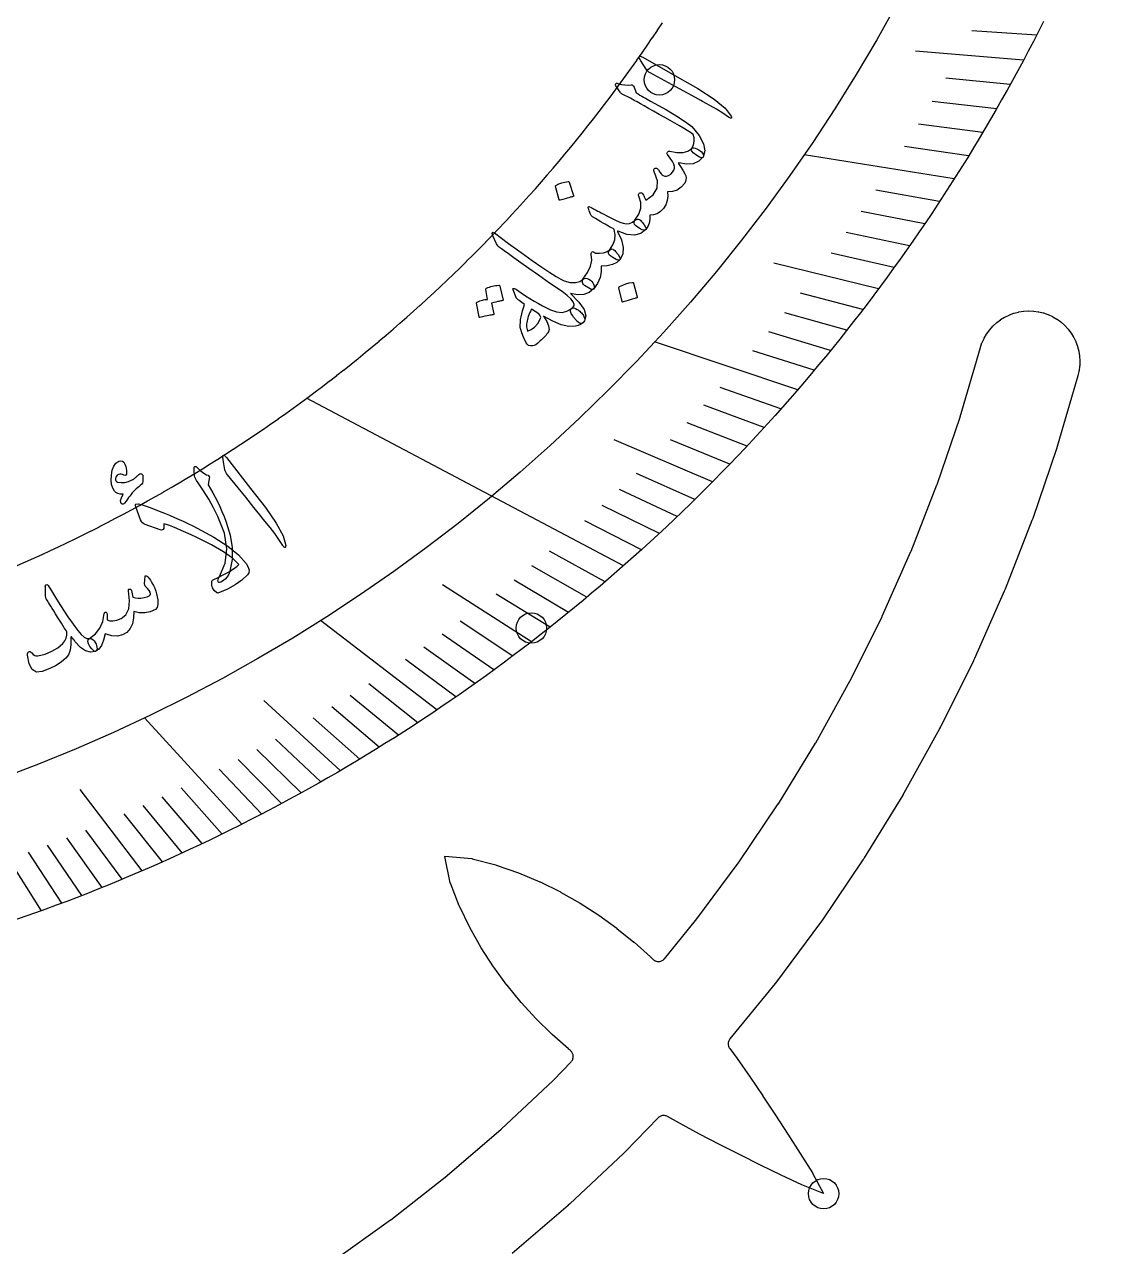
# Model space of a CAD drawing. Header units: millimetres. Extents: x -82 to 82, y -82 to 82.
# Drawn here: x 19.46 to 54.32, y -42.68 to -3.01 of the extents above; entities that cross this region are included whole.
import ezdxf

# ---------------------------------------------------------------- set-up
doc = ezdxf.new("R2010")
doc.units = ezdxf.units.MM
for name, color, linetype in [('CUT_INNER', 6, 'Continuous'), ('ENGRAVE', 7, 'Continuous'), ('ENGRAVE_FINE', 8, 'Continuous'), ('TEXT', 5, 'Continuous')]:
    doc.layers.add(name, color=color, linetype=linetype)

msp = doc.modelspace()

# ---------------------------------------------------------------- linework, layer by layer
at = {"layer": 'CUT_INNER'}
for points in [[(52.538, -2.9125), (52.3747, -3.2344), (52.2095, -3.5552), (52.0423, -3.8751), (51.8732, -4.1939), (51.7021, -4.5117), (51.529, -4.8284), (51.354, -5.144), (51.1771, -5.4586), (50.9983, -5.772), (50.8175, -6.0844), (50.6348, -6.3957), (50.4502, -6.7058), (50.2638, -7.0148), (50.0754, -7.3226), (49.8851, -7.6293), (49.693, -7.9348), (49.499, -8.2391), (49.3031, -8.5422), (49.1054, -8.8441), (48.9058, -9.1448), (48.7044, -9.4443), (48.5011, -9.7425), (48.296, -10.0395), (48.0891, -10.3352), (47.8804, -10.6296), (47.6699, -10.9228), (47.4576, -11.2146), (47.2435, -11.5052), (47.0276, -11.7944), (46.81, -12.0823), (46.5906, -12.3688), (46.3694, -12.654), (46.1465, -12.9379), (45.9218, -13.2203), (45.6955, -13.5014), (45.4674, -13.7811), (45.2376, -14.0594), (45.0061, -14.3362), (44.7729, -14.6117), (44.538, -14.8857), (44.3014, -15.1582), (44.0632, -15.4293), (43.8233, -15.699), (43.5817, -15.9671), (43.3386, -16.2338), (43.0938, -16.499), (42.8473, -16.7626), (42.5993, -17.0248), (42.3496, -17.2854), (42.0984, -17.5445), (41.8455, -17.802), (41.5911, -18.058), (41.3351, -18.3124), (41.0776, -18.5653), (40.8185, -18.8165), (40.5579, -19.0662), (40.2958, -19.3142), (40.0321, -19.5607), (39.767, -19.8055), (39.5003, -20.0487), (39.2321, -20.2902), (38.9625, -20.5301), (38.6914, -20.7684), (38.4189, -21.0049), (38.1449, -21.2398), (37.8694, -21.4731), (37.5926, -21.7046), (37.3143, -21.9344), (37.0346, -22.1625), (36.7536, -22.3889), (36.4711, -22.6135), (36.1873, -22.8364), (35.9021, -23.0576), (35.6155, -23.277), (35.3276, -23.4947), (35.0384, -23.7105), (34.7479, -23.9246), (34.4561, -24.137), (34.1629, -24.3475), (33.8685, -24.5562), (33.5728, -24.7631), (33.2758, -24.9682), (32.9776, -25.1715), (32.6781, -25.3729), (32.3775, -25.5725), (32.0755, -25.7702), (31.7724, -25.9661), (31.4681, -26.1601), (31.1626, -26.3523), (30.8559, -26.5425), (30.5481, -26.7309), (30.2391, -26.9174), (29.929, -27.102), (29.6178, -27.2847), (29.3054, -27.4655), (28.9919, -27.6443), (28.6774, -27.8213), (28.3617, -27.9963), (28.045, -28.1693), (27.7273, -28.3404), (27.4085, -28.5096), (27.0886, -28.6768), (26.7678, -28.842), (26.4459, -29.0053), (26.123, -29.1665), (25.7992, -29.3258), (25.4744, -29.4831), (25.1486, -29.6384), (24.8219, -29.7918), (24.4942, -29.9431), (24.1657, -30.0923), (23.8362, -30.2396), (23.5058, -30.3849), (23.1745, -30.5281), (22.8424, -30.6692), (22.5094, -30.8084), (22.1755, -30.9455), (21.8408, -31.0805), (21.5053, -31.2135), (21.169, -31.3444), (20.8319, -31.4733), (20.494, -31.6001), (20.1553, -31.7248), (19.8159, -31.8474), (19.4757, -31.968), (19.1348, -32.0864)], [(19.2276, -20.5713), (19.4965, -20.4532), (19.4979, -20.4525), (19.766, -20.3327), (19.7674, -20.3321), (20.0348, -20.2106), (20.0361, -20.21), (20.3028, -20.0868), (20.3042, -20.0862), (20.57, -19.9614), (20.5714, -19.9608), (20.8365, -19.8344), (20.8379, -19.8337), (21.1022, -19.7057), (21.1036, -19.7051), (21.3671, -19.5754), (21.3685, -19.5748), (21.6312, -19.4435), (21.6326, -19.4428), (21.8945, -19.31), (21.8959, -19.3093), (22.157, -19.1748), (22.1583, -19.1741), (22.4186, -19.0381), (22.42, -19.0374), (22.6794, -18.8997), (22.6807, -18.899), (22.9393, -18.7598), (22.9407, -18.759), (23.1984, -18.6182), (23.1997, -18.6175), (23.4566, -18.4751), (23.4579, -18.4743), (23.7139, -18.3304), (23.7152, -18.3296), (23.9703, -18.1841), (23.9716, -18.1833), (24.2258, -18.0362), (24.2271, -18.0354), (24.4804, -17.8868), (24.4817, -17.886), (24.7341, -17.7358), (24.7354, -17.735), (24.9868, -17.5833), (24.9882, -17.5825), (25.2386, -17.4292), (25.24, -17.4284), (25.4895, -17.2735), (25.4908, -17.2727), (25.7394, -17.1164), (25.7407, -17.1155), (25.9883, -16.9577), (25.9896, -16.9568), (26.2363, -16.7974), (26.2376, -16.7966), (26.4832, -16.6357), (26.4845, -16.6349), (26.7292, -16.4724), (26.7305, -16.4716), (26.9742, -16.3077), (26.9754, -16.3068), (27.2181, -16.1414), (27.2194, -16.1406), (27.461, -15.9737), (27.4623, -15.9728), (27.7029, -15.8044), (27.7042, -15.8035), (27.9438, -15.6337), (27.945, -15.6328), (28.1836, -15.4615), (28.1848, -15.4606), (28.4223, -15.2878), (28.4235, -15.2869), (28.6599, -15.1127), (28.6612, -15.1118), (28.8965, -14.9361), (28.8978, -14.9352), (29.132, -14.7581), (29.1332, -14.7572), (29.3664, -14.5786), (29.3676, -14.5777), (29.5997, -14.3977), (29.6009, -14.3968), (29.8319, -14.2154), (29.8331, -14.2144), (30.0629, -14.0316), (30.0641, -14.0307), (30.2928, -13.8465), (30.294, -13.8455), (30.5216, -13.6599), (30.5228, -13.6589), (30.7493, -13.4719), (30.7504, -13.4709), (30.9757, -13.2825), (30.9769, -13.2816), (31.201, -13.0918), (31.2022, -13.0908), (31.4252, -12.8996), (31.4263, -12.8986), (31.6481, -12.7061), (31.6493, -12.7051), (31.8699, -12.5113), (31.871, -12.5103), (32.0904, -12.315), (32.0916, -12.314), (32.3098, -12.1175), (32.3109, -12.1164), (32.5279, -11.9185), (32.529, -11.9175), (32.7448, -11.7183), (32.746, -11.7172), (32.9605, -11.5167), (32.9616, -11.5157), (33.1749, -11.3138), (33.176, -11.3127), (33.3881, -11.1096), (33.3892, -11.1085), (33.6001, -10.9041), (33.6011, -10.903), (33.8107, -10.6973), (33.8118, -10.6962), (34.0201, -10.4892), (34.0212, -10.4881), (34.2282, -10.2798), (34.2293, -10.2787), (34.435, -10.0691), (34.4361, -10.068), (34.6406, -9.8572), (34.6416, -9.8561), (34.8448, -9.644), (34.8458, -9.6429), (35.0477, -9.4296), (35.0487, -9.4285), (35.2493, -9.2139), (35.2503, -9.2128), (35.4495, -8.997), (35.4506, -8.9959), (35.6485, -8.7789), (35.6495, -8.7778), (35.8461, -8.5595), (35.8471, -8.5584), (36.0423, -8.339), (36.0433, -8.3378), (36.2372, -8.1172), (36.2382, -8.1161), (36.4307, -7.8943), (36.4317, -7.8931), (36.6228, -7.6702), (36.6238, -7.669), (36.8136, -7.4449), (36.8146, -7.4437), (37.003, -7.2184), (37.0039, -7.2172), (37.1909, -6.9908), (37.1919, -6.9896), (37.3775, -6.762), (37.3785, -6.7608), (37.5627, -6.5321), (37.5637, -6.5309), (37.7465, -6.301), (37.7474, -6.2998), (37.9288, -6.0689), (37.9298, -6.0677), (38.1097, -5.8356), (38.1107, -5.8344), (38.2892, -5.6012), (38.2901, -5.6), (38.4672, -5.3657), (38.4682, -5.3645), (38.6438, -5.1291), (38.6447, -5.1279), (38.819, -4.8915), (38.8199, -4.8902), (38.9926, -4.6528), (38.9935, -4.6515), (39.1648, -4.413), (39.1657, -4.4117), (39.3356, -4.1721), (39.3365, -4.1709), (39.5048, -3.9303), (39.5057, -3.929), (39.6726, -3.6873), (39.6735, -3.6861), (39.8389, -3.4434), (39.8397, -3.4421), (40.0036, -3.1985), (40.0045, -3.1972), (40.1669, -2.9525)], [(29.4699, -43.1557), (31.3463, -41.8127), (31.3552, -41.806), (33.1702, -40.381), (33.1788, -40.374), (34.9288, -38.8699), (34.937, -38.8625), (36.6186, -37.2823), (36.6265, -37.2745), (37.2016, -36.6838), (37.2178, -36.6655), (37.2321, -36.6457), (37.2444, -36.6246), (37.2546, -36.6024), (37.2626, -36.5793), (37.2682, -36.5555), (37.2716, -36.5313), (37.2725, -36.5069), (37.2711, -36.4825), (37.2673, -36.4584), (37.2611, -36.4348), (37.2527, -36.4118), (37.2421, -36.3898), (37.2293, -36.369), (37.2146, -36.3495), (37.1981, -36.3315), (37.1799, -36.3152), (37.1183, -36.2653), (37.1139, -36.2615), (36.5833, -35.7896), (36.5788, -35.7854), (36.0718, -35.2875), (36.0672, -35.2828), (35.5852, -34.7574), (35.5807, -34.7523), (35.1248, -34.1978), (35.1205, -34.1923), (34.692, -33.6072), (34.6879, -33.6013), (34.2882, -32.9841), (34.2843, -32.9777), (33.9155, -32.3261), (33.9118, -32.319), (33.5781, -31.6294), (33.5742, -31.6205), (33.2849, -30.8822), (33.2832, -30.8773), (33.2819, -30.8722), (33.1021, -30.0113), (33.1012, -30.0056), (33.107, -30.0058), (33.9829, -30.0853), (33.9881, -30.086), (33.9932, -30.0871), (34.7599, -30.2895), (34.7692, -30.2923), (35.4926, -30.5445), (35.5001, -30.5473), (36.1898, -30.8386), (36.1965, -30.8418), (36.8557, -31.1678), (36.862, -31.1711), (37.4925, -31.5295), (37.4985, -31.5331), (38.1018, -31.9222), (38.1074, -31.926), (38.6849, -32.3444), (38.69, -32.3483), (39.2429, -32.7947), (39.2476, -32.7987), (39.7775, -33.2714), (39.7817, -33.2754), (39.8631, -33.3549), (39.8813, -33.3712), (39.9011, -33.3855), (39.9222, -33.3979), (39.9444, -33.4081), (39.9675, -33.4161), (39.9912, -33.4219), (40.0154, -33.4252), (40.0398, -33.4262), (40.0642, -33.4249), (40.0883, -33.4211), (40.112, -33.415), (40.135, -33.4067), (40.157, -33.3961), (40.1779, -33.3834), (40.1974, -33.3688), (40.2154, -33.3523), (40.2318, -33.3341), (41.2429, -32.0922), (41.2497, -32.0835), (42.6259, -30.2312), (42.6323, -30.2221), (43.9249, -28.3106), (43.9309, -28.3013), (45.1375, -26.3343), (45.1431, -26.3247), (46.2612, -24.3062), (46.2664, -24.2963), (47.2939, -22.2302), (47.2986, -22.2201), (48.2334, -20.1104), (48.2377, -20.1002), (49.078, -17.9511), (49.0818, -17.9407), (49.8259, -15.7564), (49.8293, -15.7458), (50.4868, -13.4932), (50.4886, -13.4874), (50.5385, -13.3433), (50.543, -13.332), (50.6055, -13.1963), (50.6111, -13.1854), (50.6866, -13.0565), (50.6933, -13.0462), (50.781, -12.9254), (50.7886, -12.9158), (50.8878, -12.8041), (50.8963, -12.7953), (51.0059, -12.6939), (51.0153, -12.686), (51.1344, -12.5958), (51.1445, -12.5888), (51.2718, -12.5107), (51.2825, -12.5048), (51.4169, -12.4395), (51.4281, -12.4347), (51.5682, -12.3829), (51.5799, -12.3792), (51.7244, -12.3414), (51.7364, -12.3389), (51.8839, -12.3154), (51.8961, -12.3141), (52.0452, -12.3052), (52.0574, -12.3051), (52.2067, -12.3108), (52.2189, -12.3119), (52.3668, -12.3323), (52.3789, -12.3345), (52.5241, -12.3693), (52.5359, -12.3727), (52.6771, -12.4216), (52.6884, -12.4261), (52.8241, -12.4886), (52.835, -12.4942), (52.9639, -12.5697), (52.9742, -12.5764), (53.0951, -12.6641), (53.1046, -12.6717), (53.2163, -12.7709), (53.2251, -12.7794), (53.3266, -12.889), (53.3344, -12.8984), (53.4247, -13.0175), (53.4316, -13.0276), (53.5097, -13.1549), (53.5156, -13.1656), (53.5809, -13.3), (53.5857, -13.3112), (53.6375, -13.4513), (53.6412, -13.463), (53.679, -13.6075), (53.6815, -13.6195), (53.705, -13.767), (53.7063, -13.7792), (53.7152, -13.9283), (53.7153, -13.9405), (53.7096, -14.0898), (53.7085, -14.102), (53.6881, -14.2499), (53.6859, -14.262), (53.6504, -14.4102), (53.6488, -14.4162), (52.9799, -16.7078), (52.9791, -16.7105), (52.958, -16.7775), (52.9571, -16.7801), (52.1867, -19.0415), (52.1857, -19.0441), (52.1616, -19.1101), (52.1606, -19.1127), (51.2907, -21.3376), (51.2896, -21.3402), (51.2626, -21.4051), (51.2615, -21.4077), (50.2937, -23.5918), (50.2925, -23.5943), (50.2626, -23.658), (50.2614, -23.6604), (49.1977, -25.7995), (49.1964, -25.802), (49.1637, -25.8642), (49.1624, -25.8667), (48.0048, -27.9564), (48.0035, -27.9589), (47.968, -28.0196), (47.9666, -28.022), (46.7175, -30.0583), (46.716, -30.0607), (46.6779, -30.1198), (46.6764, -30.1221), (45.3382, -32.1011), (45.3366, -32.1033), (45.2959, -32.1607), (45.2943, -32.1629), (43.8696, -34.0806), (43.8679, -34.0828), (43.8247, -34.1383), (43.823, -34.1404), (42.3576, -35.9402), (42.3427, -35.9606), (42.3299, -35.9823), (42.3194, -36.0053), (42.3112, -36.0292), (42.3055, -36.0538), (42.3022, -36.0788), (42.3016, -36.104), (42.3034, -36.1292), (42.3078, -36.1541), (42.3147, -36.1783), (42.324, -36.2018), (42.3357, -36.2242), (42.3495, -36.2453), (42.5903, -36.5757), (42.5917, -36.5777), (43.0123, -37.1789), (43.0134, -37.1805), (43.4267, -37.7907), (43.4275, -37.7919), (43.8349, -38.4085), (44.2392, -39.0315), (44.6399, -39.6585), (44.6406, -39.6596), (45.0335, -40.2889), (45.0372, -40.2953), (45.3959, -40.9549), (45.3984, -40.96), (45.3935, -40.9583), (44.6966, -40.6777), (44.6897, -40.6747), (44.0194, -40.357), (44.0182, -40.3564), (43.3508, -40.0313), (42.6858, -39.7016), (42.0245, -39.3668), (42.0232, -39.3662), (41.3695, -39.0259), (41.3678, -39.0251), (40.7222, -38.6765), (40.72, -38.6753), (40.3332, -38.4566), (40.3106, -38.4453), (40.287, -38.4363), (40.2626, -38.4298), (40.2377, -38.4257), (40.2125, -38.4242), (40.1873, -38.4252), (40.1623, -38.4288), (40.1378, -38.4349), (40.114, -38.4434), (40.0912, -38.4543), (40.0697, -38.4674), (40.0495, -38.4826), (40.031, -38.4998), (38.9581, -39.6017), (38.9561, -39.6036), (38.906, -39.6529), (38.904, -39.6548), (37.1631, -41.2908), (37.1611, -41.2927), (37.1088, -41.3397), (37.1067, -41.3415), (35.2949, -42.8986)]]:
    msp.add_lwpolyline(points, dxfattribs=at)
at = {"layer": 'ENGRAVE'}
for points in [[(49.638, -8.0215), (44.7689, -7.2347)], [(44.5575, -14.8631), (39.9147, -13.3144)], [(38.9016, -20.584), (28.6189, -15.1431)], [(20.0171, -31.775), (14.1453, -22.4541)], [(32.8468, -25.2598), (29.071, -22.3561)], [(26.5214, -28.9672), (23.3575, -25.5115)]]:
    msp.add_lwpolyline(points, dxfattribs=at)
for centre, radius in [((0, 23.532), 54.3217), ((40.0684, -4.8033), 0.4941), ((35.914, -22.5992), 0.4941), ((45.399, -40.9605), 0.4941)]:
    msp.add_circle(centre, radius, dxfattribs=at)
at = {"layer": 'ENGRAVE_FINE'}
for points in [[(52.3141, -3.3526), (50.2099, -3.2178)], [(51.8909, -4.1607), (48.3806, -3.8792)], [(51.4582, -4.9568), (49.3604, -4.7547)], [(51.0162, -5.7408), (48.9226, -5.5052)], [(50.5653, -6.513), (48.4765, -6.2439)], [(50.1058, -7.2732), (48.0225, -6.9708)], [(49.162, -8.758), (47.0916, -8.3892)], [(48.6783, -9.4827), (46.6153, -9.0808)], [(48.1871, -10.1957), (46.132, -9.7609)], [(47.6885, -10.897), (45.6421, -10.4294)], [(47.1829, -11.5867), (43.7804, -10.7512)], [(46.6705, -12.2648), (44.6433, -11.7321)], [(46.1516, -12.9315), (44.1349, -12.3664)], [(45.6262, -13.5867), (43.6207, -12.9895)], [(45.0948, -14.2305), (43.101, -13.6013)], [(44.0144, -15.4844), (42.0459, -14.7919)], [(43.4659, -16.0946), (41.5109, -15.3707)], [(42.912, -16.6937), (40.9712, -15.9387)], [(41.7891, -17.8591), (38.5986, -16.4956)], [(42.353, -17.2819), (40.427, -16.496)], [(41.2205, -18.4254), (39.3257, -17.5785)], [(40.6472, -18.981), (38.7689, -18.1039)], [(40.0695, -19.5259), (38.2083, -18.6189)], [(39.4876, -20.0602), (37.6441, -19.1237)], [(38.3116, -21.0973), (36.505, -20.1024)], [(37.7178, -21.6002), (35.9305, -20.5767)], [(35.915, -23.0476), (33.0338, -21.1986)], [(37.1204, -22.0929), (35.3529, -21.041)], [(36.5194, -22.5753), (34.7724, -21.4953)], [(35.3074, -23.5098), (33.6028, -22.3748)], [(34.6967, -23.9621), (33.014, -22.8)], [(34.0829, -24.4045), (32.4227, -23.2157)], [(33.4663, -24.837), (31.829, -23.6219)], [(32.2247, -25.6729), (30.6349, -24.4063)], [(29.7115, -27.23), (27.2267, -24.9527)], [(31.6, -26.0764), (30.0347, -24.7846)], [(30.9728, -26.4703), (29.4324, -25.1538)], [(30.3433, -26.8548), (28.8283, -25.514)], [(28.4414, -27.9523), (27.0053, -26.5409)], [(29.0775, -27.5958), (27.6146, -26.2074)], [(27.8033, -28.2997), (26.3944, -26.8656)], [(27.1633, -28.638), (25.7819, -27.1816)], [(23.2871, -30.4797), (21.2734, -27.8441)], [(25.2325, -29.5987), (23.9364, -28.0783)], [(25.8778, -29.2874), (24.5529, -27.7879)], [(24.5855, -29.9011), (23.3187, -28.3604)], [(23.937, -30.1948), (22.6998, -28.6341)], [(22.6357, -30.7559), (21.4587, -29.1567)], [(21.3289, -31.2825), (20.2137, -29.6468)], [(21.9829, -31.0235), (20.8367, -29.4058)], [(20.6736, -31.533), (19.5898, -29.8798)]]:
    msp.add_lwpolyline(points, dxfattribs=at)
at = {"layer": 'TEXT'}
for points in [[(39.4665, -4.187), (39.4151, -4.0935), (39.4092, -4.0432), (39.4489, -4.0362), (39.5343, -4.0722), (40.6413, -4.7034), (41.321, -5.0901), (41.8416, -5.4314), (42.2018, -5.7289), (42.4009, -5.9837), (42.4117, -6.0125), (42.414, -6.033), (42.4078, -6.0452), (42.3932, -6.0491), (42.3755, -6.048), (42.3555, -6.0421), (42.3333, -6.0314), (42.309, -6.016), (42.125, -5.8875), (41.9239, -5.7598), (41.7058, -5.6328), (41.4708, -5.5063), (41.4101, -5.4721), (41.2452, -5.3813), (40.9762, -5.2337), (40.6034, -5.0289), (39.7735, -4.5788), (39.7313, -4.5521), (39.6952, -4.5235), (39.6651, -4.4932), (39.6411, -4.461)], [(38.7937, -5.2082), (38.7456, -5.1312), (38.707, -5.0706), (38.6781, -5.0264), (38.6589, -4.9984), (38.6476, -4.9794), (38.6424, -4.9619), (38.6434, -4.9459), (38.6505, -4.9313), (38.6638, -4.9187), (38.6805, -4.9123), (38.7006, -4.9123), (38.7242, -4.9186), (38.8378, -4.9514), (38.9475, -4.971), (39.053, -4.9775), (39.1544, -4.9708), (39.1853, -4.9707), (39.2112, -4.9831), (39.232, -5.0078), (39.2478, -5.045), (39.3131, -5.2279), (39.3756, -5.2643), (39.4369, -5.2999), (39.4973, -5.3347), (39.5566, -5.3688), (39.6149, -5.4021), (39.6721, -5.4346), (39.7284, -5.4663), (39.7835, -5.4972), (40.2946, -5.7832), (40.6877, -6.0155), (40.9621, -6.1952), (41.1175, -6.3229), (41.3542, -6.6166), (41.4953, -6.8795), (41.5407, -7.1113), (41.4905, -7.3112), (41.4873, -7.3155), (41.4842, -7.3197), (41.481, -7.3239), (41.4779, -7.3282), (41.4358, -7.3359), (41.3703, -7.3122), (41.2814, -7.257), (41.1691, -7.1703), (41.13, -7.135), (41.1082, -7.1004), (41.1036, -7.0664), (41.1163, -7.0331), (41.1743, -6.9109), (41.2015, -6.7938), (41.1981, -6.682), (41.1641, -6.5755), (41.074, -6.515), (40.9697, -6.4486), (40.8514, -6.3762), (40.719, -6.2978), (40.5733, -6.2135), (40.4149, -6.1234), (40.244, -6.0275), (40.0605, -5.9256), (39.8812, -5.824), (39.7199, -5.7329), (39.5764, -5.6526), (39.4508, -5.5829), (39.3434, -5.5234), (39.2546, -5.4737), (39.1843, -5.4337), (39.1325, -5.4035), (38.8657, -5.2677), (38.8414, -5.2516), (38.8213, -5.2363), (38.8054, -5.2218), (38.7937, -5.2082)], [(39.4132, -8.613), (39.4016, -8.5826), (39.3953, -8.5549), (39.3944, -8.5299), (39.3988, -8.5076), (39.4082, -8.4894), (39.4223, -8.4766), (39.4411, -8.4694), (39.4647, -8.4676), (39.4897, -8.4732), (39.5129, -8.4883), (39.5343, -8.5128), (39.5539, -8.5466), (39.5618, -8.5662), (39.5704, -8.586), (39.5797, -8.6059), (39.5897, -8.6259), (39.5997, -8.6464), (39.6091, -8.6677), (39.6179, -8.6898), (39.626, -8.7126), (39.8673, -8.5322), (39.9956, -8.3217), (40.0104, -8.0827), (39.9117, -7.8161), (39.8993, -7.7862), (39.892, -7.7594), (39.8895, -7.7358), (39.8921, -7.7152), (39.9009, -7.6966), (39.914, -7.683), (39.9314, -7.6744), (39.9531, -7.6709), (39.9763, -7.6738), (39.9981, -7.6847), (40.0187, -7.7036), (40.0379, -7.7306), (40.082, -7.7988), (40.1219, -7.8523), (40.1578, -7.891), (40.1895, -7.9151), (40.2452, -7.9359), (40.3047, -7.9339), (40.3679, -7.9091), (40.4349, -7.8615), (40.4955, -7.8002), (40.5366, -7.7386), (40.558, -7.6768), (40.5599, -7.6148), (40.5395, -7.5441), (40.4941, -7.4559), (40.4235, -7.3505), (40.3278, -7.2277), (40.317, -7.2121), (40.3141, -7.1944), (40.3193, -7.1748), (40.3325, -7.1532), (40.3502, -7.1341), (40.369, -7.1223), (40.3887, -7.1178), (40.4094, -7.1205), (40.64, -7.1682), (40.8354, -7.1687), (40.9954, -7.1222), (41.1195, -7.0289), (41.1484, -7.0117), (41.1863, -7.0084), (41.2331, -7.0191), (41.289, -7.0438), (41.3464, -7.0745), (41.3949, -7.1075), (41.4344, -7.1428), (41.4649, -7.1806), (41.4893, -7.22), (41.5022, -7.2542), (41.5036, -7.2832), (41.4936, -7.307), (41.3472, -7.4496), (41.1667, -7.5297), (40.9524, -7.5473), (40.7049, -7.5021), (40.6922, -7.4995), (40.6854, -7.502), (40.6843, -7.5098), (40.689, -7.5229), (40.7767, -7.6508), (40.8447, -7.7606), (40.893, -7.8524), (40.9218, -7.926), (40.9329, -7.9907), (40.9314, -8.0515), (40.9172, -8.1085), (40.8904, -8.1617), (40.7735, -8.2936), (40.6403, -8.3833), (40.4913, -8.4308), (40.3266, -8.4359), (40.3408, -8.5857), (40.3238, -8.7264), (40.2757, -8.8577), (40.1966, -8.9795), (40.0993, -9.0794), (39.9935, -9.1493), (39.8793, -9.189), (39.757, -9.1987), (39.7588, -9.3354), (39.7387, -9.4586), (39.6968, -9.5682), (39.6331, -9.6642), (39.5874, -9.6849), (39.5149, -9.67), (39.4156, -9.6196), (39.2894, -9.5337), (39.2576, -9.4996), (39.2447, -9.4601), (39.2507, -9.4152), (39.2756, -9.3648), (39.3984, -9.1599), (39.4621, -8.9661), (39.4669, -8.7837), (39.4132, -8.613)], [(36.6921, -8.2678), (36.6913, -8.2589), (36.694, -8.2498), (36.7003, -8.2405), (36.7102, -8.231), (36.8041, -8.1848), (36.9012, -8.1484), (37.0015, -8.1219), (37.1051, -8.1052), (37.118, -8.1061), (37.1281, -8.1102), (37.1354, -8.1176), (37.1398, -8.1283), (37.2858, -8.563), (37.2872, -8.5758), (37.2816, -8.5859), (37.2689, -8.5932), (37.2491, -8.5977), (37.2321, -8.6016), (37.2057, -8.6083), (37.1702, -8.6178), (37.1253, -8.63), (37.0709, -8.6454), (37.0063, -8.6644), (36.9317, -8.6869), (36.847, -8.713), (36.8346, -8.7154), (36.8255, -8.7141), (36.8196, -8.7089), (36.8171, -8.7001)], [(37.8927, -9.2474), (37.8761, -9.2314), (37.8572, -9.2032), (37.836, -9.1629), (37.8124, -9.1105), (37.7918, -9.0586), (37.7755, -9.0165), (37.7637, -8.984), (37.7563, -8.9613), (37.7594, -8.9329), (37.7747, -8.9201), (37.8023, -8.9228), (37.8421, -8.9411), (37.8676, -8.9552), (37.8984, -8.9718), (37.9345, -8.9907), (37.9757, -9.012), (38.0215, -9.0359), (38.0712, -9.0627), (38.1249, -9.0924), (38.1824, -9.125), (38.4277, -9.2546), (38.6273, -9.3538), (38.7811, -9.4229), (38.8889, -9.462), (38.9991, -9.4776), (39.1003, -9.4667), (39.1926, -9.4291), (39.2756, -9.3648), (39.299, -9.346), (39.3248, -9.3343), (39.3531, -9.3298), (39.3838, -9.3324), (39.4184, -9.3425), (39.4509, -9.3611), (39.4814, -9.3882), (39.5098, -9.4239), (39.5778, -9.5123), (39.6209, -9.5818), (39.6393, -9.6324), (39.6331, -9.6642), (39.4638, -9.7955), (39.2561, -9.8477), (39.0106, -9.8208), (38.7276, -9.7147), (38.7168, -9.7119), (38.7109, -9.7124), (38.7098, -9.7161), (38.7135, -9.7232), (38.8393, -9.9979), (38.8945, -10.2427), (38.8793, -10.4573), (38.7938, -10.6411), (38.7778, -10.6564), (38.7571, -10.6632), (38.7318, -10.6616), (38.7019, -10.6514), (38.6634, -10.6319), (38.6162, -10.6056), (38.5604, -10.5725), (38.4959, -10.5325), (38.4396, -10.4862), (38.4122, -10.4375), (38.4137, -10.3864), (38.444, -10.333), (38.5574, -10.165), (38.6221, -9.9975), (38.6384, -9.8308), (38.6062, -9.6653), (38.5947, -9.6528), (38.5652, -9.6335), (38.5178, -9.6072), (38.4524, -9.574), (38.412, -9.5535), (38.363, -9.5269), (38.3057, -9.4943), (38.2398, -9.4557), (38.1656, -9.4114), (38.083, -9.3619), (37.992, -9.3072), (37.8927, -9.2474)], [(37.2543, -12.47), (37.2079, -12.3885), (37.1847, -12.3221), (37.1846, -12.2708), (37.2078, -12.2346), (37.2507, -12.1959), (37.2808, -12.1604), (37.2979, -12.128), (37.3021, -12.0987), (37.2724, -12.0131), (37.1967, -11.9146), (37.0751, -11.8033), (36.9079, -11.679), (36.5057, -11.3998), (36.1487, -11.15), (35.8366, -10.9299), (35.5692, -10.7399), (35.3461, -10.5804), (35.1669, -10.4519), (35.0314, -10.3545), (34.9395, -10.2883), (34.8811, -10.2421), (34.8349, -10.2009), (34.8011, -10.1646), (34.7795, -10.1334), (34.6611, -9.8683), (34.6455, -9.7953), (34.6496, -9.755), (34.6735, -9.7474), (34.7173, -9.7724), (35.1756, -10.1152), (35.5843, -10.4145), (35.9432, -10.6707), (36.2521, -10.884), (36.5105, -11.0555), (36.718, -11.1859), (36.8745, -11.2755), (36.9798, -11.3245), (37.178, -11.3785), (37.3462, -11.3883), (37.4844, -11.3542), (37.5921, -11.2762), (37.6265, -11.2519), (37.6692, -11.2443), (37.7205, -11.2532), (37.7801, -11.2788), (37.8291, -11.3092), (37.871, -11.3464), (37.9057, -11.3905), (37.9332, -11.4414), (37.9498, -11.4902), (37.9554, -11.5318), (37.9502, -11.5661), (37.9341, -11.593), (37.7876, -11.7098), (37.6136, -11.7735), (37.4126, -11.7839), (37.185, -11.7409), (37.4585, -12.018), (37.6253, -12.259), (37.6848, -12.4639), (37.6372, -12.6325), (37.6127, -12.6645), (37.5873, -12.6881), (37.5609, -12.7033), (37.5335, -12.7103), (37.4996, -12.7095), (37.4648, -12.6975), (37.429, -12.6745), (37.3922, -12.6403), (37.3737, -12.6187), (37.3554, -12.5973), (37.3374, -12.5762), (37.3196, -12.5552), (37.3022, -12.5343), (37.2855, -12.5131), (37.2695, -12.4917), (37.2543, -12.47)], [(38.444, -10.333), (38.4814, -10.3106), (38.5119, -10.2969), (38.5356, -10.292), (38.5525, -10.2959), (38.5726, -10.3083), (38.5949, -10.3261), (38.6193, -10.3493), (38.6459, -10.3779), (38.7264, -10.4752), (38.7778, -10.5515), (38.8003, -10.6068), (38.7938, -10.6411), (38.6847, -10.7348), (38.5459, -10.8019), (38.3775, -10.8422), (38.1799, -10.8553), (38.1832, -11.0406), (38.1428, -11.2261), (38.0586, -11.4117), (37.9306, -11.5969), (37.9106, -11.6112), (37.8867, -11.6156), (37.8588, -11.6099), (37.827, -11.5943), (37.6389, -11.477), (37.618, -11.4638), (37.6002, -11.4445), (37.5854, -11.4191), (37.5736, -11.3876), (37.5683, -11.359), (37.569, -11.3316), (37.5758, -11.3053), (37.5885, -11.2801), (37.7389, -11.0596), (37.8333, -10.8523), (37.8722, -10.6589), (37.8559, -10.4796), (37.852, -10.4569), (37.8536, -10.4357), (37.8608, -10.416), (37.8736, -10.3978), (37.8894, -10.3846), (37.9057, -10.3795), (37.9224, -10.3827), (37.9395, -10.3941), (37.9545, -10.4066), (37.9683, -10.4163), (37.9811, -10.4234), (37.9928, -10.4278), (38.1291, -10.4321), (38.2498, -10.4176), (38.3548, -10.3846), (38.444, -10.333)], [(34.4319, -11.6073), (34.4318, -11.5983), (34.4354, -11.5894), (34.4425, -11.5805), (34.4533, -11.5718), (34.502, -11.5508), (34.5509, -11.5322), (34.6, -11.516), (34.6494, -11.5022), (34.6995, -11.4909), (34.7507, -11.482), (34.8031, -11.4756), (34.8567, -11.4716), (34.8699, -11.4736), (34.8803, -11.4792), (34.8881, -11.4883), (34.8932, -11.5011), (34.9975, -11.952), (34.9964, -11.9603), (34.9894, -11.9673), (34.9765, -11.9727), (34.9577, -11.9767), (34.943, -11.9777), (34.9209, -11.9811), (34.8913, -11.9868), (34.8543, -11.9948), (34.8093, -12.0051), (34.7559, -12.0178), (34.6941, -12.0326), (34.624, -12.0496), (34.698, -12.4035), (34.6981, -12.4165), (34.6914, -12.4261), (34.6779, -12.4323), (34.6577, -12.4352), (34.6401, -12.4377), (34.6131, -12.4422), (34.5764, -12.4487), (34.5302, -12.4571), (34.4741, -12.4679), (34.4074, -12.4815), (34.3303, -12.4978), (34.2427, -12.5167), (34.2316, -12.5166), (34.2238, -12.5133), (34.2191, -12.5071), (34.2177, -12.4977), (34.1357, -12.0532), (34.1358, -12.0441), (34.1394, -12.0352), (34.1467, -12.0265), (34.1576, -12.0178), (34.1977, -11.9987), (34.2385, -11.9821), (34.28, -11.968), (34.3222, -11.9563), (34.3648, -11.9468), (34.4076, -11.9394), (34.4506, -11.9339), (34.4939, -11.9304)], [(38.7563, -11.5541), (38.756, -11.5448), (38.7594, -11.5353), (38.7665, -11.5255), (38.7773, -11.5155), (38.8771, -11.4658), (38.9796, -11.4263), (39.0848, -11.3971), (39.1928, -11.3782), (39.2061, -11.3788), (39.2163, -11.383), (39.2234, -11.3906), (39.2273, -11.4018), (39.352, -11.8528), (39.3526, -11.8661), (39.3462, -11.8767), (39.3326, -11.8845), (39.312, -11.8895), (39.2941, -11.8939), (39.2665, -11.9012), (39.2292, -11.9117), (39.1822, -11.9251), (39.1249, -11.9419), (39.0571, -11.9627), (38.9787, -11.9873), (38.8896, -12.0158), (38.8766, -12.0185), (38.8672, -12.0172), (38.8615, -12.012), (38.8594, -12.0028)], [(36.5335, -12.2673), (36.7306, -12.3348), (36.9089, -12.3518), (37.068, -12.3184), (37.2078, -12.2346), (37.2475, -12.2129), (37.2934, -12.209), (37.3456, -12.2228), (37.404, -12.2545), (37.4317, -12.2747), (37.459, -12.2962), (37.4859, -12.3192), (37.5123, -12.3436), (37.5376, -12.3696), (37.5611, -12.3975), (37.5827, -12.4274), (37.6025, -12.4592), (37.6317, -12.5148), (37.6478, -12.5616), (37.6509, -12.5995), (37.6409, -12.6287), (37.5792, -12.6928), (37.5086, -12.7435), (37.429, -12.781), (37.3407, -12.805), (37.1258, -12.8078), (36.8822, -12.7532), (36.6102, -12.6413), (36.3099, -12.4721), (36.4136, -12.647), (36.4748, -12.7911), (36.4935, -12.9045), (36.4697, -12.9868), (36.446, -13.0206), (36.4196, -13.0551), (36.3907, -13.0902), (36.3592, -13.1261), (36.3249, -13.1628), (36.2875, -13.2007), (36.247, -13.2397), (36.2035, -13.2798), (36.121, -13.3509), (36.0534, -13.4015), (36.0011, -13.4318), (35.9639, -13.4417), (35.8862, -13.4405), (35.8231, -13.4232), (35.7748, -13.3898), (35.7411, -13.3404), (35.6606, -13.1622), (35.6027, -13.0199), (35.5673, -12.9133), (35.5547, -12.8423), (35.5529, -12.7616), (35.5565, -12.6773), (35.5655, -12.5895), (35.5798, -12.4981), (35.5994, -12.4031), (35.6243, -12.3046), (35.6544, -12.2024), (35.6898, -12.0965), (35.5214, -11.9719), (35.502, -11.956), (35.4843, -11.9412), (35.4682, -11.9276), (35.4537, -11.9151), (35.4412, -11.9033), (35.4312, -11.8917), (35.4238, -11.8804), (35.4188, -11.8694), (35.3185, -11.6252), (35.3101, -11.5877), (35.326, -11.5735), (35.3663, -11.5826), (35.4309, -11.6149), (35.5781, -11.7193), (35.7229, -11.817), (35.8653, -11.9078), (36.0052, -11.9919), (36.1423, -12.0696), (36.2761, -12.1414), (36.4065, -12.2073), (36.5335, -12.2673)], [(35.9169, -12.2502), (35.8987, -12.2841), (35.8804, -12.3198), (35.8621, -12.3573), (35.8438, -12.3967), (35.8263, -12.4383), (35.8106, -12.4827), (35.7967, -12.5299), (35.7845, -12.5798), (35.773, -12.629), (35.7646, -12.6778), (35.7594, -12.7262), (35.7573, -12.7741), (35.7587, -12.8214), (35.7636, -12.8678), (35.7723, -12.9133), (35.7846, -12.958), (35.907, -12.9126), (36.0195, -12.83), (36.1221, -12.7103), (36.2142, -12.5537), (36.22, -12.5208), (36.2115, -12.4848), (36.1888, -12.4456), (36.1518, -12.4034)], [(25.9123, -17.1436), (25.9005, -17.0375), (25.9142, -16.9888), (25.9536, -16.9974), (26.0188, -17.0633), (26.8014, -18.0689), (27.2823, -18.6857), (27.6334, -19.1997), (27.8529, -19.6121), (27.9397, -19.9236), (27.9387, -19.9543), (27.933, -19.9741), (27.9227, -19.983), (27.9077, -19.9811), (27.8917, -19.9733), (27.8755, -19.9602), (27.8591, -19.9419), (27.8424, -19.9183), (27.7214, -19.7294), (27.5842, -19.5347), (27.431, -19.3341), (27.262, -19.1274), (27.2189, -19.0727), (27.1011, -18.9259), (26.9088, -18.6869), (26.6422, -18.3553), (26.0467, -17.6228), (26.0179, -17.582), (25.9954, -17.5418), (25.9792, -17.5023), (25.9692, -17.4634)], [(23.2668, -17.9303), (23.2178, -17.9722), (23.1724, -18.0113), (23.1305, -18.0476), (23.0923, -18.081), (23.0582, -18.1118), (23.0285, -18.1401), (23.0033, -18.1658), (22.9826, -18.189), (22.9622, -18.2138), (22.9379, -18.244), (22.9096, -18.2796), (22.8773, -18.3207), (22.8411, -18.3676), (22.8012, -18.4204), (22.7575, -18.4793), (22.7101, -18.5442), (22.689, -18.5673), (22.6667, -18.5793), (22.6432, -18.5802), (22.6186, -18.5699), (22.5857, -18.5299), (22.5826, -18.4643), (22.6091, -18.3731), (22.6651, -18.2564), (22.5716, -18.2518), (22.4933, -18.2344), (22.4304, -18.2042), (22.3828, -18.1615), (22.3253, -18.0634), (22.2897, -17.9424), (22.2758, -17.7988), (22.2832, -17.6325), (22.3116, -17.4716), (22.361, -17.344), (22.4315, -17.2496), (22.5235, -17.1881), (22.5854, -17.1731), (22.639, -17.1833), (22.6843, -17.2188), (22.7213, -17.2798), (22.7494, -17.3523), (22.768, -17.4227), (22.7772, -17.4909), (22.7769, -17.557), (22.7681, -17.6081), (22.7505, -17.6382), (22.724, -17.6473), (22.6886, -17.6354), (22.6436, -17.6133), (22.5997, -17.6031), (22.5569, -17.6048), (22.5152, -17.6184), (22.4755, -17.64), (22.4455, -17.6682), (22.4252, -17.7029), (22.4145, -17.744), (22.4137, -17.7872), (22.4248, -17.821), (22.4479, -17.8453), (22.483, -17.8601), (22.5951, -17.8798), (22.7152, -17.8735), (22.8433, -17.8411), (22.9791, -17.7825), (22.9901, -17.7758), (23.0019, -17.7676), (23.0145, -17.7577), (23.028, -17.7463), (23.0425, -17.7336), (23.0581, -17.7199), (23.0749, -17.7051), (23.0929, -17.6893), (23.1125, -17.6725), (23.1302, -17.6572), (23.1459, -17.6434), (23.1597, -17.631), (23.172, -17.6202), (23.1831, -17.6111), (23.1931, -17.6038), (23.2021, -17.5982), (23.2205, -17.5904), (23.238, -17.5883), (23.2546, -17.5919), (23.2703, -17.6013), (23.2828, -17.6117), (23.2923, -17.623), (23.2989, -17.6353), (23.3026, -17.6485), (23.308, -17.7533), (23.3038, -17.8352), (23.29, -17.8942), (23.2668, -17.9303)], [(26.1321, -20.7515), (26.0958, -20.8522), (26.0435, -20.9403), (25.9752, -21.0159), (25.891, -21.0787), (25.8376, -21.1059), (25.7957, -21.1189), (25.7654, -21.1177), (25.7466, -21.1024), (25.7389, -21.0732), (25.7442, -21.035), (25.7624, -20.9878), (25.7936, -20.9316), (25.9779, -20.4978), (26.0298, -20.0276), (25.9504, -19.5221), (25.7416, -18.9814), (25.5969, -18.6969), (25.4411, -18.42), (25.2744, -18.1504), (25.0969, -17.8881), (25.0455, -17.8121), (25.0085, -17.7493), (24.986, -17.6998), (24.978, -17.6634), (24.9756, -17.6103), (24.9733, -17.5632), (24.9709, -17.5222), (24.9687, -17.4872), (24.9667, -17.4581), (24.9653, -17.4346), (24.9646, -17.4169), (24.9644, -17.4049), (24.9679, -17.3872), (24.9738, -17.3733), (24.9821, -17.3634), (24.9927, -17.3573), (25.0089, -17.3545), (25.0231, -17.3554), (25.0351, -17.3598), (25.045, -17.3678), (25.1479, -17.4653), (25.2371, -17.5401), (25.3125, -17.5922), (25.3741, -17.6216), (25.4194, -17.6415), (25.4488, -17.6698), (25.4623, -17.7063), (25.4598, -17.7512), (25.4202, -17.9519), (25.4994, -18.0767), (25.577, -18.209), (25.6529, -18.3487), (25.727, -18.496), (25.7998, -18.6509), (25.8717, -18.8136), (25.9425, -18.9841), (26.0123, -19.1624), (26.1411, -19.5816), (26.2045, -19.9862), (26.2017, -20.3763), (26.1321, -20.7515)], [(25.5813, -21.0362), (25.7454, -20.9597), (25.8921, -20.887), (26.0215, -20.8183), (26.1335, -20.7538), (26.2286, -20.6935), (26.3073, -20.6379), (26.3697, -20.5869), (26.4158, -20.5406), (26.2161, -20.3349), (25.9211, -20.121), (25.5321, -19.8973), (25.051, -19.6616), (24.8686, -19.5777), (24.7003, -19.5014), (24.546, -19.4329), (24.4054, -19.3723), (24.2788, -19.3201), (24.1661, -19.2765), (24.0674, -19.2417), (23.9824, -19.2157), (23.9826, -19.3699), (23.9626, -19.3996), (23.9367, -19.4163), (23.9049, -19.4199), (23.8673, -19.4104), (23.3804, -19.2412), (23.3307, -19.2163), (23.2893, -19.1832), (23.2561, -19.1419), (23.2313, -19.0924), (23.0759, -18.6637), (23.0664, -18.6328), (23.0638, -18.6084), (23.0683, -18.5904), (23.0798, -18.5789), (23.1598, -18.573), (23.3123, -18.6091), (23.5377, -18.6865), (23.8369, -18.8042), (24.0043, -18.8724), (24.1678, -18.9406), (24.3273, -19.0089), (24.483, -19.0774), (24.6347, -19.146), (24.7824, -19.2149), (24.926, -19.284), (25.0656, -19.3534), (25.6113, -19.6502), (26.0603, -19.9399), (26.4105, -20.2253), (26.66, -20.5084), (26.7242, -20.6214), (26.7527, -20.7202), (26.7457, -20.805), (26.703, -20.8757), (26.5116, -21.0468), (26.2951, -21.1996), (26.0537, -21.3339), (25.7878, -21.4492), (25.7627, -21.4587), (25.7407, -21.4628), (25.7216, -21.4614), (25.7055, -21.4545), (25.6228, -21.3783), (25.5679, -21.296), (25.5405, -21.2076), (25.5407, -21.1132), (25.5463, -21.082), (25.5549, -21.0588), (25.5666, -21.0435), (25.5813, -21.0362)], [(23.3745, -20.9194), (23.3808, -20.9073), (23.3936, -20.9035), (23.413, -20.9079), (23.4389, -20.9206), (23.4735, -20.947), (23.512, -20.9904), (23.5544, -21.0508), (23.6007, -21.1281), (23.6499, -21.2178), (23.6917, -21.3085), (23.7259, -21.4003), (23.7525, -21.4931), (23.7869, -21.6828), (23.7911, -21.8298), (23.7652, -21.934), (23.7093, -21.9954), (23.5407, -22.0707), (23.3672, -22.1064), (23.1894, -22.1023), (23.0073, -22.0584), (23.0059, -22.2733), (22.9684, -22.459), (22.8951, -22.6152), (22.7859, -22.7418), (22.6471, -22.8257), (22.4824, -22.8612), (22.2924, -22.8479), (22.0776, -22.7856), (22.0285, -22.9971), (21.9601, -23.1636), (21.8729, -23.285), (21.7671, -23.361), (21.7378, -23.3589), (21.6977, -23.3304), (21.6469, -23.2754), (21.5853, -23.194), (21.5369, -23.108), (21.5184, -23.0367), (21.5297, -22.9801), (21.5708, -22.9382), (21.7664, -22.7871), (21.9121, -22.602), (22.0074, -22.3832), (22.0524, -22.1312), (22.0548, -22.1175), (22.0591, -22.1064), (22.0655, -22.098), (22.0738, -22.0921), (22.0854, -22.088), (22.097, -22.0867), (22.1086, -22.0883), (22.1201, -22.0927), (22.1366, -22.1157), (22.147, -22.1632), (22.1513, -22.2352), (22.1493, -22.3318), (22.23, -22.3665), (22.3319, -22.3714), (22.4549, -22.3463), (22.5989, -22.2911), (22.7526, -22.1705), (22.8439, -21.9797), (22.8721, -21.7193), (22.837, -21.3898), (22.835, -21.373), (22.8362, -21.3597), (22.8405, -21.3498), (22.8481, -21.3434), (22.8616, -21.338), (22.8745, -21.3358), (22.8869, -21.3368), (22.8987, -21.3409), (22.9104, -21.3495), (22.9197, -21.3593), (22.9267, -21.3702), (22.9315, -21.3823), (22.9843, -21.5996), (23.0626, -21.62), (23.149, -21.6289), (23.2434, -21.6263), (23.3459, -21.612), (23.4405, -21.5881), (23.5069, -21.559), (23.5451, -21.5249), (23.555, -21.4857), (23.5415, -21.4409), (23.5068, -21.3852), (23.4512, -21.3186), (23.3746, -21.241), (23.3658, -21.2123), (23.363, -21.1492), (23.3659, -21.0515), (23.3745, -20.9194)], [(21.5708, -22.9382), (21.6129, -22.9386), (21.6522, -22.9517), (21.6888, -22.9776), (21.7226, -23.0161), (21.757, -23.0672), (21.7837, -23.119), (21.8028, -23.1716), (21.8142, -23.2248), (21.817, -23.2736), (21.81, -23.3125), (21.7934, -23.3417), (21.7671, -23.361), (21.6057, -23.3882), (21.4416, -23.3442), (21.2754, -23.2289), (21.1071, -23.0426), (21.0811, -23.009), (21.0586, -22.9799), (21.0396, -22.9553), (21.0241, -22.9352), (21.012, -22.9195), (21.0033, -22.9083), (20.9982, -22.9016), (20.9964, -22.8993), (20.9831, -22.8887), (20.9742, -22.8881), (20.9699, -22.8975), (20.9701, -22.9169), (20.9709, -23.1346), (20.9441, -23.3176), (20.8896, -23.466), (20.8077, -23.5795), (20.6688, -23.6999), (20.4934, -23.813), (20.2813, -23.9183), (20.0328, -24.0153), (19.8477, -24.0343), (19.7078, -23.9505), (19.6133, -23.7644), (19.5631, -23.4763), (19.5634, -23.439), (19.5702, -23.4089), (19.5834, -23.3858), (19.6031, -23.3698), (19.6261, -23.3627), (19.6493, -23.366), (19.6727, -23.3797), (19.6962, -23.4039), (19.7464, -23.4555), (19.7958, -23.4898), (19.8444, -23.507), (19.8921, -23.5068), (20.1339, -23.4447), (20.3507, -23.3554), (20.5423, -23.2393), (20.7083, -23.0966), (20.772, -23.0165), (20.8138, -22.9276), (20.8337, -22.8299), (20.8317, -22.7236), (20.8103, -22.6825), (20.7543, -22.5895), (20.6637, -22.4446), (20.5387, -22.2477), (20.4727, -22.1419), (20.4134, -22.0462), (20.3608, -21.9607), (20.3149, -21.8853), (20.2756, -21.8208), (20.2429, -21.7678), (20.2168, -21.7265), (20.1973, -21.6967), (20.171, -21.6496), (20.1526, -21.606), (20.1421, -21.5661), (20.1393, -21.5297), (20.1397, -21.4829), (20.1402, -21.4393), (20.1406, -21.3988), (20.1411, -21.3615), (20.1413, -21.3275), (20.141, -21.2969), (20.1402, -21.2698), (20.1388, -21.2461), (20.1395, -21.2263), (20.1449, -21.2107), (20.1549, -21.1995), (20.1696, -21.1925), (20.1888, -21.1916), (20.2056, -21.1961), (20.22, -21.2059), (20.232, -21.2211), (20.3692, -21.4499), (20.5017, -21.6655), (20.6297, -21.8678), (20.753, -22.057), (20.8714, -22.233), (20.9846, -22.3962), (21.0925, -22.5464), (21.1951, -22.6836), (21.3003, -22.8074), (21.398, -22.8911), (21.4882, -22.9347), (21.5708, -22.9382)]]:
    msp.add_lwpolyline(points, close=True, dxfattribs=at)

doc.saveas('drawing.dxf')
